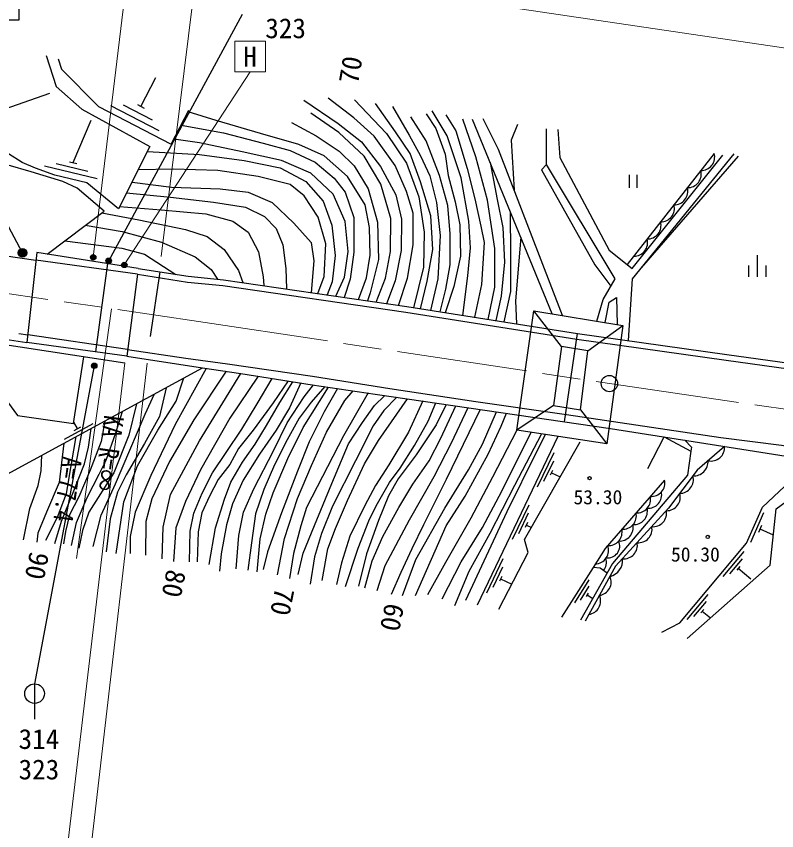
# Model space of a CAD drawing. Units: millimetres at full size, sheet at 1:1000; details may follow other scales. Extents: x 40000 to 680000, y 20000 to 380000.
# Drawn here: x 315201 to 385118, y 262702 to 337617 of the extents above; entities that cross this region are included whole.
import ezdxf
from ezdxf.enums import TextEntityAlignment as Align

# ---------------------------------------------------------------- set-up
doc = ezdxf.new("R2010")
doc.units = ezdxf.units.MM
doc.header["$LTSCALE"] = 1000
doc.linetypes.add('CHAIN', pattern=[18.5, 12, -1.5, 3.5, -1.5])
doc.linetypes.add('DASHED', pattern=[7.5, 6, -1.5])
for name, color, linetype, lineweight in [('M-BGD', 7, 'Continuous', 25), ('M-BMK', 2, 'CHAIN', 13), ('M-BMK-SRVR', 3, 'Continuous', 25), ('M-STR-HTXT', 7, 'Continuous', 13), ('M-STR-STR1', 1, 'Continuous', 25), ('M-STR-STRC', 7, 'Continuous', 25)]:
    doc.layers.add(name, color=color, linetype=linetype, lineweight=lineweight)
doc.styles.add('ＭＳ ゴシック', font='')
doc.styles.get('ＭＳ ゴシック').set_extended_font_data('MS Gothic')

msp = doc.modelspace()

# ---------------------------------------------------------------- hatches: boundary and pattern name
at = {"layer": 'M-BGD'}
for points in [[(323918, 315242, -1), (323479, 315003, -0.41421), (323579, 315342, -0.41421)], [(322584, 305590, -1), (322145, 305351, -0.41421), (322245, 305690, -0.41421)]]:
    msp.add_hatch(color=256, dxfattribs=at).paths.add_polyline_path(points)
at = {"layer": 'M-STR-STRC'}
for points in [[(315439, 315642, -1), (316114, 316072, -1)], [(322493, 315567, -1), (322054, 315328, -0.41421), (322154, 315667, -0.41421)], [(325351, 314866, -1), (324912, 314627, -0.41421), (325012, 314966, -0.41421)]]:
    msp.add_hatch(color=256, dxfattribs=at).paths.add_polyline_path(points)

# ---------------------------------------------------------------- linework, layer by layer
at = {"layer": 'M-BGD'}
for p, q in [((323698, 315122), (336010, 337820)), ((326645, 329329), (328024, 331993)), ((313441, 328846), (318294, 330542)), ((323873, 329412), (328313, 327114)), ((325037, 329485), (327701, 328106)), ((326334, 329490), (326955, 329168)), ((364460, 310253), (357150, 328130)), ((320423, 324158), (322076, 328050)), ((379374, 325002), (371370, 314785)), ((371825, 314425), (380155, 324842)), ((372674, 314465), (381615, 324743)), ((317782, 323864), (322645, 322700)), ((318859, 324069), (321777, 323371)), ((320083, 324239), (320763, 324076)), ((371564, 323021), (371564, 321847)), ((372264, 323021), (372264, 321847)), ((383351, 313642), (383351, 315634)), ((323581, 314862), (322484, 306745)), ((382551, 313642), (382551, 314687)), ((384151, 313642), (384151, 314687)), ((326341, 313890), (325354, 306357)), ((365613, 300327), (366813, 308442)), ((322364, 305470), (316881, 276212)), ((319642, 298713), (322276, 300148)), ((320815, 299694), (320492, 300287)), ((320508, 299526), (321123, 299861)), ((365008, 298971), (357565, 283450)), ((364618, 297464), (363104, 294308)), ((364585, 296703), (363677, 294809)), ((364508, 295847), (364296, 295406)), ((364402, 295627), (365199, 295244)), ((362314, 292659), (360800, 289503)), ((362281, 291898), (361374, 290005)), ((383918, 291948), (382696, 289208)), ((362204, 291043), (361992, 290601)), ((362098, 290822), (362564, 290598)), ((383724, 290776), (383438, 290136)), ((383581, 290456), (384806, 289909)), ((359943, 287716), (358430, 284560)), ((382085, 288376), (380156, 286078)), ((381929, 287723), (380772, 286345)), ((359911, 286955), (359003, 285061)), ((381715, 287002), (381445, 286680)), ((368228, 286917), (365325, 282340)), ((381580, 286841), (382729, 285876)), ((359834, 286099), (359622, 285657)), ((359728, 285878), (360759, 285384)), ((367856, 285770), (366516, 283659)), ((367841, 285187), (367038, 283920)), ((367786, 284541), (367599, 284245)), ((367693, 284393), (368204, 284069)), ((378776, 284435), (376847, 282138)), ((378620, 283782), (377462, 282404)), ((378406, 283061), (378136, 282740)), ((378271, 282900), (379022, 282269)), ((316881, 276212), (316881, 272962))]:
    msp.add_line(p, q, dxfattribs=at)
at = {"layer": 'M-BGD', "linetype": 'DASHED'}
msp.add_line((328404, 314103), (327299, 306694), dxfattribs=at)
at = {"layer": 'M-BGD'}
for points in [[(317948, 334018), (318863, 331151), (321242, 329088), (327490, 325630), (324596, 319914), (321681, 322291), (318756, 322992), (316965, 323641), (315735, 324176), (314484, 324968), (313454, 325719), (312935, 326393)], [(319065, 333704), (319359, 332742), (322757, 329314), (329449, 325851), (331067, 328977)], [(318039, 315741), (323273, 319703), (320810, 321797), (319473, 322406), (316556, 323305), (314462, 323932), (313566, 324600), (311260, 327425), (309119, 332697)], [(341631, 329898), (344806, 327757), (346933, 326062), (348696, 323805), (350083, 321202), (350608, 318962), (350592, 316066), (350022, 313294), (349247, 311182)], [(350347, 311021), (351163, 313525), (351702, 316605), (351687, 319517), (351086, 321489), (350036, 323886), (348110, 326581), (346245, 328291), (343885, 330083)], [(346289, 329944), (349233, 326833), (351067, 324121), (352225, 321004), (352703, 317754), (352628, 314540), (351733, 310810)], [(352364, 310711), (352982, 313262), (353491, 316173), (353306, 319254), (352365, 322374), (351424, 324993), (350068, 326996), (348231, 329607)], [(349788, 329329), (351314, 326680), (352362, 324770), (353229, 322929), (353845, 320495), (354184, 317445), (353953, 313480), (353278, 310568)], [(356266, 310099), (356731, 313735), (356977, 316323), (356808, 318781), (356099, 322771), (354818, 326631), (353446, 328926)], [(346668, 311562), (347397, 313551), (347752, 315646), (347690, 318203), (347278, 320263), (345660, 322882), (343502, 324792), (341166, 325811), (337667, 326828), (333583, 328030), (330995, 328838)], [(348288, 311323), (349139, 313539), (349602, 315973), (349632, 319023), (348724, 322174), (347198, 324762), (344855, 326934), (342279, 328712)], [(354175, 310427), (354709, 312521), (355094, 314754), (355109, 317619), (354878, 320215), (354108, 322972), (352874, 326168), (351472, 328371)], [(352874, 328648), (353784, 327293), (354631, 324936), (354924, 322980), (355556, 320546), (355991, 318424), (356037, 315544), (355421, 312756), (354641, 310354)], [(354695, 328541), (355604, 327078), (356668, 323627), (357363, 320816), (357918, 318305), (358227, 316818), (357965, 312951), (357346, 309929)], [(358598, 309732), (359198, 312690), (359198, 316263), (358520, 320692), (357457, 324697), (356268, 328139)], [(365423, 310094), (359528, 325353), (358129, 328195)], [(330362, 327614), (334247, 326888), (337899, 325933), (340396, 325271), (342677, 324192), (344434, 322714), (345439, 321430), (346225, 319120), (346240, 315931), (345887, 313428), (345357, 311754)], [(340492, 327844), (342788, 326611), (344900, 325225), (346256, 323854), (347566, 321759), (348414, 318678), (348492, 315233), (347737, 312168), (347499, 311440)], [(361279, 327653), (360717, 326237), (360967, 321630)], [(368566, 309576), (369157, 311569), (370255, 313481), (363955, 323977), (363940, 327252)], [(364986, 327203), (365164, 324613), (369712, 316099), (371825, 314425)], [(344595, 311867), (345376, 313633), (345715, 315975), (345453, 318732), (344343, 321243), (342276, 323176), (339595, 324346), (335973, 325163), (332058, 325979), (329690, 326316)], [(327262, 325179), (332042, 324916), (336157, 324346), (339470, 323684), (341828, 322421), (343431, 320603), (344204, 318393), (344513, 315605), (344235, 313202), (343774, 311987)], [(371487, 307779), (371852, 313454), (381211, 324966)], [(358776, 324154), (359412, 320776), (359924, 318193), (360078, 315004), (359770, 311877), (359298, 309622)], [(363955, 323977), (363500, 323487), (368403, 314747), (369867, 312805)], [(342932, 312111), (343495, 313678), (343650, 316698), (342956, 319132), (341662, 321104), (340380, 322159), (337451, 322883), (333737, 323422), (329637, 323561), (326403, 323482)], [(325841, 322372), (329466, 321894), (333935, 321739), (336509, 321431), (338713, 320492), (340732, 318582), (342324, 316820), (342555, 315126), (342326, 312200)], [(325338, 321379), (329387, 320981), (333333, 320519), (336276, 320072), (338033, 319209), (339081, 318100), (339713, 316590), (339991, 314403), (340041, 312536)], [(324700, 320119), (328509, 319825), (332639, 319456), (335105, 318762), (336507, 317761), (337463, 315943), (337894, 313664), (337975, 312840)], [(323073, 319552), (326459, 318901), (330759, 317992), (332762, 317361), (334303, 316159), (335629, 314218), (336021, 313128)], [(360064, 309502), (360664, 312302), (360679, 315660), (360626, 319628)], [(283104, 318615), (294274, 318045), (303721, 317114), (316998, 315194)], [(321538, 318390), (324943, 317806), (328549, 316851), (331662, 315495), (333111, 314340), (333715, 313439)], [(319651, 316961), (321814, 316681), (324912, 316296), (326977, 315726), (329861, 313876)], [(361583, 317289), (361087, 311431), (361188, 309326)], [(369345, 309447), (369726, 311326), (370396, 311748), (370455, 309264)], [(274400, 311211), (283046, 311299), (289497, 310889), (297894, 310259), (306184, 309148), (316177, 307598)], [(274416, 310696), (283204, 310816), (289807, 310329), (297793, 309761), (303584, 308935), (313325, 307537), (325186, 305730)], [(290170, 307797), (309261, 302171), (309653, 295557), (314353, 295490), (332307, 305271)], [(313442, 303424), (315307, 300887), (320475, 300172), (321409, 306305)], [(332645, 305223), (329814, 300064), (327579, 295379), (326120, 291997), (325685, 289763), (325685, 288212)], [(334500, 304959), (331521, 300499), (329286, 296651), (327672, 293238), (327113, 291160), (327082, 288057)], [(324382, 288212), (325096, 292959), (326337, 296279), (328200, 299537), (329907, 302205), (330610, 304346)], [(328603, 287716), (328697, 290632), (329379, 293642), (332049, 298575), (335848, 304768)], [(337427, 304516), (334843, 300654), (332142, 295907), (330745, 292990), (329876, 290570), (329659, 287467)], [(331136, 287437), (331176, 290252), (331526, 291926), (332306, 293749), (333249, 295631), (334495, 297505), (335952, 299626), (337335, 301981), (338718, 304310)], [(328974, 303455), (328355, 300809), (326989, 298327), (325313, 295441), (324506, 293828), (323823, 291377), (323450, 288367)], [(340198, 304075), (338825, 302051), (336977, 299533), (335631, 297845), (334843, 296400), (333775, 295008), (332975, 293467), (332252, 291953), (331914, 290185), (331823, 287429)], [(332935, 287177), (333521, 290554), (334356, 293212), (334922, 294771), (336003, 296610), (337172, 298259), (338197, 299968), (339435, 302095), (340639, 304005)], [(341366, 303889), (340316, 301597), (339107, 299553), (337558, 297342), (336068, 294935), (335075, 292763), (334543, 290828), (334028, 288157), (333880, 286584)], [(335406, 286806), (335676, 289855), (336099, 292016), (337045, 294165), (338849, 297641), (340102, 300222), (341668, 302598), (342536, 303704)], [(343582, 303550), (342307, 302116), (341224, 300653), (340106, 298644), (338935, 296357), (337963, 294096), (337202, 291856), (336832, 289190), (336491, 286681)], [(337352, 286516), (337634, 289550), (338147, 291807), (338828, 293769), (340176, 296951), (341589, 299791), (343093, 302183), (343915, 303501)], [(322271, 288833), (323016, 291718), (324320, 294604), (325654, 297706), (327051, 301026), (327910, 302875)], [(344749, 303378), (343514, 301237), (342138, 298471), (341051, 295784), (339596, 291927), (338307, 288362), (337908, 286722)], [(339213, 286245), (339846, 289576), (341069, 293250), (342336, 296309), (343714, 299373), (345406, 302271), (346173, 303168)], [(347542, 302966), (345292, 299024), (341869, 292439), (341363, 290746), (340692, 288215), (340306, 285892)], [(341121, 286255), (341586, 288247), (342619, 290791), (344223, 294628), (345753, 298285), (347033, 300245), (348132, 301815), (349077, 302741)], [(326266, 301979), (325561, 299071), (324164, 295627), (321880, 291993), (321288, 290325), (320952, 288694)], [(350196, 302578), (349009, 301359), (348008, 299956), (346375, 296735), (344263, 292570), (343261, 290049), (342615, 287898), (342218, 285391)], [(343322, 285705), (343842, 288642), (344552, 290498), (345642, 293088), (347214, 296459), (348514, 298586), (350199, 301023), (351186, 302433)], [(352571, 302231), (351250, 299365), (349462, 296346), (348219, 294449), (347235, 292618), (345857, 289781), (345090, 287332), (344631, 285356)], [(345463, 285156), (346648, 288687), (347624, 291201), (348296, 292586), (349531, 294723), (350508, 296047), (351803, 298142), (353063, 300384), (353766, 302057)], [(354731, 301916), (353808, 300025), (351968, 297292), (350314, 295063), (349436, 293521), (348506, 291239), (347416, 288182), (346656, 285185)], [(320264, 288934), (320728, 291061), (321704, 293364), (322824, 295507), (323465, 296792), (324362, 299287), (324964, 301270)], [(347258, 285035), (347915, 287516), (348910, 289756), (350359, 292433), (351658, 294574), (353157, 296739), (354232, 298805), (355614, 301787)], [(348391, 284786), (349128, 287107), (351340, 291291), (353624, 295279), (355227, 298386), (356737, 301623)], [(357846, 301461), (354740, 295013), (352645, 290825), (351572, 288642), (350550, 286466), (349665, 284429)], [(350704, 284348), (351944, 287649), (354600, 292377), (356788, 295909), (358079, 298255), (359342, 301243)], [(351902, 284353), (354728, 290733), (356483, 293486), (358593, 297348), (359781, 299912), (360271, 301107)], [(318758, 289125), (319366, 291188), (320422, 293827), (321462, 296450), (321847, 297975), (322099, 299710)], [(323330, 300380), (323001, 298503), (321993, 295880), (320953, 293401), (320086, 291748), (319734, 290229), (319526, 289093)], [(317927, 289433), (318982, 291543), (319812, 293727), (320264, 296439), (320705, 298950)], [(361232, 299550), (358984, 295218), (356999, 291452), (354667, 287373), (353022, 284386)], [(354368, 284030), (356119, 287433), (358052, 290580), (359854, 293948), (362528, 299352)], [(363478, 299206), (361006, 294461), (358733, 290040), (356817, 286533), (355479, 283379)], [(356527, 283913), (360347, 292055), (363073, 297570), (363850, 299149)], [(373262, 296035), (374764, 298929), (377226, 297618)], [(319585, 298340), (319133, 294732), (317977, 291995), (317173, 290086), (317098, 289258)], [(359583, 283090), (362253, 288298), (361940, 289498), (367033, 298477)], [(376684, 298625), (377275, 297978), (377226, 297618), (376912, 295395), (370028, 287282), (367063, 282058)], [(380324, 298048), (377811, 295865), (375174, 292366), (370309, 287028), (367510, 281986)], [(315867, 289458), (316445, 292346), (317224, 294456), (317500, 295812), (317562, 297238)], [(374551, 280975), (376197, 281830), (382338, 289143), (383825, 292474), (388404, 296777)], [(376885, 280378), (384505, 287120), (385065, 292299), (390696, 296453)], [(374815, 294958), (369340, 288669), (368228, 286917)], [(369530, 286405), (368877, 286843), (368228, 286917)]]:
    msp.add_lwpolyline(points, dxfattribs=at)
at = {"layer": 'M-BGD', "linetype": 'DASHED'}
msp.add_lwpolyline([(274380, 311874), (286820, 311740), (294276, 311190), (300301, 310618), (308015, 309597), (316255, 308322)], dxfattribs=at)
at = {"layer": 'M-BGD'}
for centre, radius in [((323698, 315122), 250), ((322364, 305470), 250), ((367908, 295130), 150), ((378774, 289726), 150), ((316881, 275312), 900)]:
    msp.add_circle(centre, radius, dxfattribs=at)
for centre, radius, start, end in [((378167, 324678), 1250, 268.79531, 15.05552), ((376933, 323103), 1250, 268.79531, 15.05552), ((375700, 321529), 1250, 268.79531, 15.05552), ((374466, 319954), 1250, 268.79531, 15.05552), ((373233, 318380), 1250, 268.79531, 15.05552), ((372000, 316805), 1250, 268.79531, 15.05552), ((379078, 297958), 1250, 257.84442, 4.10463), ((377447, 296696), 1368, 268.33249, 1.67521), ((376206, 294982), 1250, 269.86567, 16.12587), ((373593, 294697), 1250, 265.82784, 12.08804), ((373295, 293615), 1250, 265.82784, 12.08804), ((375003, 293385), 1250, 269.86567, 16.12587), ((372279, 293188), 1250, 265.82784, 12.08804), ((371982, 292107), 1250, 265.82784, 12.08804), ((370966, 291680), 1250, 265.82784, 12.08804), ((373751, 291918), 1250, 264.52036, 10.78056), ((370668, 290598), 1250, 265.82784, 12.08804), ((372404, 290440), 1250, 264.52036, 10.78056), ((369653, 290171), 1250, 265.82784, 12.08804), ((369573, 288906), 1115, 263.27474, 23.49796), ((371056, 288962), 1250, 264.52036, 10.78056), ((368405, 288496), 1250, 271.45837, 20.73872), ((368256, 287379), 1211, 321.41314, 17.88165), ((369441, 287558), 1505, 283.44855, 6.07269), ((368650, 285585), 1250, 277.83685, 24.09705), ((367679, 283836), 1250, 277.83685, 24.09705)]:
    msp.add_arc(centre, radius, start, end, dxfattribs=at)
at = {"layer": 'M-BMK'}
msp.add_lwpolyline([(270554, 314893), (283293, 315061), (290170, 314835), (297536, 314378), (306231, 313319), (331945, 309552), (369736, 303837), (426529, 295537), (469524, 289034), (504576, 283833), (524831, 281193), (533049, 280390), (541549, 280086), (550298, 279952), (558766, 280153), (562585, 280474), (569232, 281309)], dxfattribs=at)
at = {"layer": 'M-BMK-SRVR'}
msp.add_circle((369736, 303837), 750, dxfattribs=at)
at = {"layer": 'M-STR-HTXT'}
for p, q in [((328524, 315510), (332081, 344417)), ((322274, 315448), (325216, 339970)), ((325131, 314746), (336694, 332507)), ((323964, 310721), (320730, 287747)), ((319244, 255780), (325186, 305730)), ((321411, 255473), (327231, 305707))]:
    msp.add_line(p, q, dxfattribs=at)
msp.add_lwpolyline([(331873, 342725), (421205, 329475), (499863, 317892)], dxfattribs=at)
msp.add_lwpolyline([(335288, 335320), (338100, 335320), (338100, 332507), (335288, 332507)], close=True, dxfattribs=at)
at = {"layer": 'M-STR-STR1'}
for p, q in [((317074, 315893), (316177, 307598)), ((326409, 314413), (317074, 315893)), ((326341, 313890), (316998, 315194)), ((365323, 307247), (362792, 310528)), ((367760, 306840), (370955, 309181)), ((325435, 306973), (316255, 308322)), ((325354, 306357), (316177, 307598)), ((364607, 301830), (361232, 299550)), ((367064, 301423), (369512, 298281))]:
    msp.add_line(p, q, dxfattribs=at)
for points in [[(326409, 314413), (330996, 313699), (334261, 313387), (351107, 310909), (366813, 308442), (380535, 306494), (386289, 305696), (399281, 303812), (409547, 302270), (429849, 299206), (451461, 295977), (479593, 291498), (494748, 289358)], [(326341, 313890), (330930, 313175), (334197, 312862), (351028, 310387), (366735, 307920), (380462, 305971), (386215, 305173), (399204, 303289), (409468, 301748), (429770, 298684), (451380, 295455), (479515, 290976), (494677, 288835)], [(325435, 306973), (330798, 306173), (334617, 305637), (342433, 304507), (349559, 303369), (357443, 302186), (365781, 300978), (379968, 298880), (385548, 298153), (389998, 297428), (400287, 295905), (413450, 293898), (429606, 291485), (436561, 290458), (463565, 286414), (479375, 283907), (480373, 283907), (493729, 281871)], [(325354, 306357), (332307, 305271), (335848, 304768), (342406, 303723), (348207, 302868), (369831, 299711), (380154, 298075), (388302, 296791), (390696, 296453), (407359, 293962), (429592, 290456), (430826, 290408), (440523, 288739), (458708, 285983), (467266, 284679), (474763, 283519), (480108, 282914), (493598, 280908)]]:
    msp.add_lwpolyline(points, dxfattribs=at)
for points in [[(362792, 310528), (370955, 309181), (369512, 298281), (361232, 299550)], [(365323, 307247), (364607, 301830), (367064, 301423), (367760, 306840)]]:
    msp.add_lwpolyline(points, close=True, dxfattribs=at)
at = {"layer": 'M-STR-STRC'}
msp.add_line((315777, 315857), (306432, 333254), dxfattribs=at)
msp.add_lwpolyline([(297432, 342177), (315433, 342177), (315433, 337251), (297432, 337251)], close=True, dxfattribs=at)
for centre, radius in [((315777, 315857), 400), ((322274, 315448), 250), ((325131, 314746), 250)]:
    msp.add_circle(centre, radius, dxfattribs=at)

# ---------------------------------------------------------------- texts
at = {"layer": 'M-BGD', "style": 'ＭＳ ゴシック'}
for s, height, p in [('323', 1833, (339965, 335051)), ('53.30', 1320, (368678, 292331)), ('50.30', 1320, (377642, 287063)), ('314', 1833, (317280, 269673)), ('323', 1833, (317280, 266873))]:
    msp.add_text(s, height=height, dxfattribs=at).set_placement(p, align=Align.BOTTOM_CENTER)
for s, rotation, p in [('70', 79.909, (347369, 332434)), ('90', 258.706, (315683, 287352)), ('80', 258.706, (328265, 285714)), ('70', 258.706, (338245, 284041)), ('60', 258.706, (348342, 282612))]:
    msp.add_text(s, height=1833, rotation=rotation, dxfattribs=at).set_placement(p, align=Align.BOTTOM_CENTER)
at = {"layer": 'M-STR-HTXT', "style": 'ＭＳ ゴシック'}
msp.add_text('H', height=1833, dxfattribs=at).set_placement((336694, 333914), align=Align.MIDDLE_CENTER)
at = {"layer": 'M-STR-HTXT', "style": 'ＭＳ ゴシック', "width": 0.8}
for s, p in [('KA R=∞', (322270, 297625)), ('A=77.4', (318473, 294304))]:
    msp.add_text(s, height=1833, rotation=261.986, dxfattribs=at).set_placement(p, align=Align.BOTTOM_CENTER)

doc.saveas('drawing.dxf')
